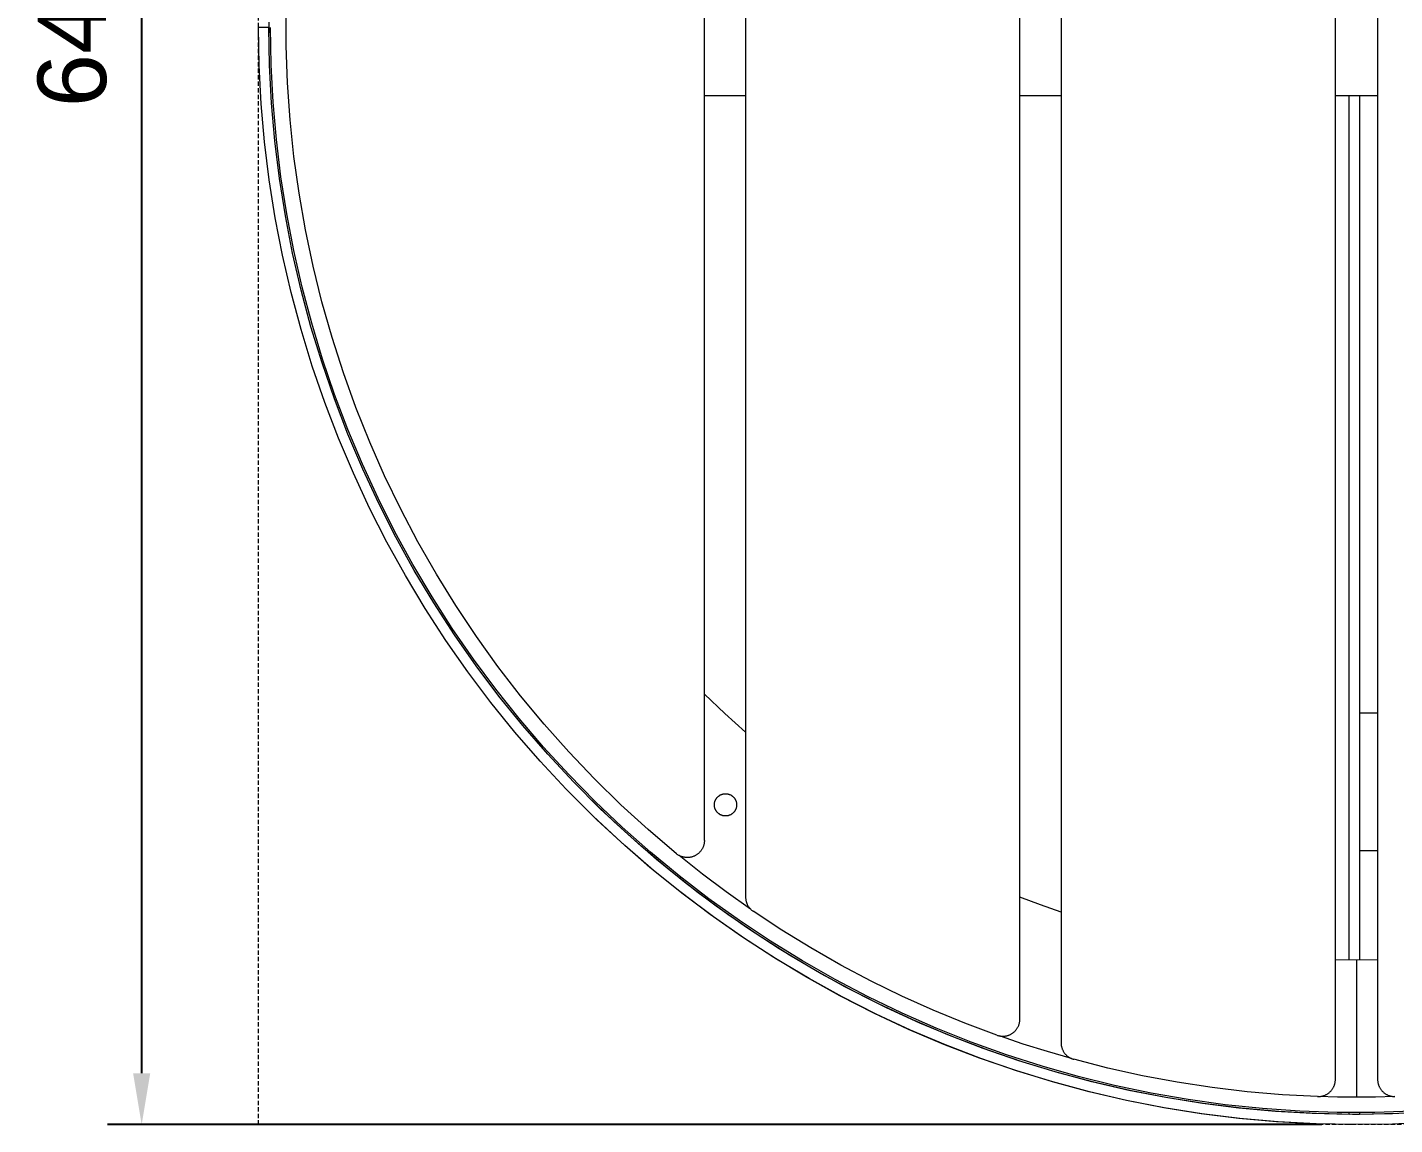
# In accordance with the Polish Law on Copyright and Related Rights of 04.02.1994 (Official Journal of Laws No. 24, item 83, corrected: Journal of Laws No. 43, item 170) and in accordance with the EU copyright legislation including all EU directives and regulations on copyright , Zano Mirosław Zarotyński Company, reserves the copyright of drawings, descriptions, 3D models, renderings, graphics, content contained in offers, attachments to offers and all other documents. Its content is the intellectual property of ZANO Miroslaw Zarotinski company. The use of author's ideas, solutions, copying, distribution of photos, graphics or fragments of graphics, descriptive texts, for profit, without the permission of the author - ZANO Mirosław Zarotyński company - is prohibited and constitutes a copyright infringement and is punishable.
# Model space of a CAD drawing. Header units: millimetres. Extents: x 109 to 2437, y 94 to 1800.
# Drawn here: x 108.9 to 507.6, y 93.9 to 413.9 of the extents above; entities that cross this region are included whole.
import ezdxf

# ---------------------------------------------------------------- set-up
doc = ezdxf.new("R2010")
doc.units = ezdxf.units.MM
doc.linetypes.add('HIDDEN', pattern=[1.905, 1.27, -0.635])
for name, color, linetype, lineweight in [('ZANO_R', 7, 'Continuous', 0), ('ZANO_R_przerywana', 7, 'HIDDEN', 0), ('ZANO_W', 1, 'Continuous', 0)]:
    doc.layers.add(name, color=color, linetype=linetype, lineweight=lineweight)
doc.styles.add('Arial', font='arial.ttf')
doc.styles.get("Standard").update_dxf_attribs({"font": 'ARIALUNI.TTF'})
doc.dimstyles.new('pl i ang', dxfattribs={"dimtxt": 50, "dimasz": 50, "dimexe": 1.25, "dimexo": 0.625, "dimgap": 10, "dimtad": 1, "dimtoh": 1, "dimtxsty": 'Standard', "dimcen": 2.5, "dimclrd": 1, "dimclre": 1, "dimclrt": 1, "dimadec": 0, "dimazin": 0, "dimtfac": 1, "dimtmove": 0, "dimatfit": 3, "dimfxl": 1, "dimarcsym": 1})

# ---------------------------------------------------------------- blocks, each defined once
blk = doc.blocks.new('*D397')
at = {"layer": 'ZANO_W', "color": 1, "lineweight": -2}
for p, q in [((486.35, 733.86), (132.24, 733.86)), ((142.24, 718.86), (142.24, 108.86)), ((486.35, 93.86), (132.24, 93.86))]:
    blk.add_line(p, q, dxfattribs=at)
at = {"layer": 'ZANO_W', "color": 1}
for points in [[(144.74, 718.86), (139.74, 718.86), (142.24, 733.86)], [(139.74, 108.86), (144.74, 108.86), (142.24, 93.86)]]:
    blk.add_solid(points, dxfattribs=at)
at = {"layer": 'ZANO_W', "color": 1, "insert": (122.03, 413.86), "char_height": 20, "attachment_point": 5, "rotation": 90, "style": 'Arial'}
blk.add_mtext('{\\fArial|b0|i0|c238|p34;640}', dxfattribs=at)

msp = doc.modelspace()

# ---------------------------------------------------------------- linework, layer by layer
at = {"layer": 'ZANO_R'}
for p, q in [((490.35, 107.05), (490.35, 720.66)), ((502.66, 720.66), (502.66, 107.05)), ((410.35, 709.97), (410.35, 117.73)), ((398.35, 124.65), (398.35, 703.06)), ((318.35, 667.47), (318.35, 160.24)), ((306.35, 176.74), (306.35, 650.97)), ((184.4, 408.45), (184.4, 419.25)), ((179.35, 415.36), (179.35, 412.36)), ((176.54, 402.69), (176.35, 413.85)), ((179.35, 413.85), (176.35, 413.85)), ((179.54, 402.8), (179.35, 413.85)), ((179.85, 412.36), (179.35, 412.36)), ((180.04, 402.93), (179.85, 413.85)), ((184.77, 397.66), (184.4, 408.45)), ((180.12, 391.76), (179.54, 402.8)), ((180.6, 392.02), (180.04, 402.93)), ((177.13, 391.55), (176.54, 402.69)), ((185.52, 386.89), (184.77, 397.66)), ((178.1, 380.43), (177.13, 391.55)), ((181.08, 380.74), (180.12, 391.76)), ((181.55, 381.13), (180.6, 392.02)), ((318.35, 393.85), (306.35, 393.85)), ((410.35, 393.85), (398.35, 393.85)), ((502.66, 393.85), (490.35, 393.85)), ((494.35, 141.86), (494.35, 393.85)), ((497.35, 393.85), (497.35, 141.85)), ((186.64, 376.15), (185.52, 386.89)), ((179.46, 369.35), (178.1, 380.43)), ((182.43, 369.77), (181.08, 380.74)), ((182.86, 370.29), (181.55, 381.13)), ((188.13, 365.46), (186.64, 376.15)), ((181.2, 358.33), (179.46, 369.35)), ((184.16, 358.85), (182.43, 369.77)), ((184.55, 359.49), (182.86, 370.29)), ((189.99, 354.82), (188.13, 365.46)), ((186.62, 348.76), (184.55, 359.49)), ((183.33, 347.38), (181.2, 358.33)), ((186.27, 348), (184.16, 358.85)), ((192.21, 344.25), (189.99, 354.82)), ((185.84, 336.5), (183.33, 347.38)), ((188.75, 337.23), (186.27, 348)), ((189.05, 338.11), (186.62, 348.76)), ((194.8, 333.77), (192.21, 344.25)), ((188.73, 325.72), (185.84, 336.5)), ((191.61, 326.55), (188.75, 337.23)), ((191.84, 327.55), (189.05, 338.11)), ((197.75, 323.38), (194.8, 333.77)), ((195, 317.09), (191.84, 327.55)), ((191.99, 315.05), (188.73, 325.72)), ((194.84, 315.97), (191.61, 326.55)), ((201.06, 313.11), (197.75, 323.38)), ((195.62, 304.49), (191.99, 315.05)), ((198.44, 305.52), (194.84, 315.97)), ((198.52, 306.74), (195, 317.09)), ((204.73, 302.95), (201.06, 313.11)), ((199.61, 294.07), (195.62, 304.49)), ((202.39, 295.2), (198.44, 305.52)), ((202.4, 296.53), (198.52, 306.74)), ((208.74, 292.92), (204.73, 302.95)), ((206.71, 285.02), (202.39, 295.2)), ((206.62, 286.45), (202.4, 296.53)), ((203.97, 283.8), (199.61, 294.07)), ((213.09, 283.04), (208.74, 292.92)), ((208.68, 273.68), (203.97, 283.8)), ((211.19, 276.53), (206.62, 286.45)), ((211.38, 275), (206.71, 285.02)), ((217.79, 273.32), (213.09, 283.04)), ((216.1, 266.77), (211.19, 276.53)), ((213.75, 263.74), (208.68, 273.68)), ((216.39, 265.14), (211.38, 275)), ((222.82, 263.77), (217.79, 273.32)), ((219.15, 253.97), (213.75, 263.74)), ((221.35, 257.18), (216.1, 266.77)), ((221.75, 255.47), (216.39, 265.14)), ((228.18, 254.39), (222.82, 263.77)), ((226.92, 247.78), (221.35, 257.18)), ((227.44, 245.99), (221.75, 255.47)), ((224.9, 244.4), (219.15, 253.97)), ((233.86, 245.21), (228.18, 254.39)), ((232.81, 238.58), (226.92, 247.78)), ((230.97, 235.04), (224.9, 244.4)), ((233.46, 236.72), (227.44, 245.99)), ((239.85, 236.23), (233.86, 245.21)), ((239.02, 229.59), (232.81, 238.58)), ((239.79, 227.66), (233.46, 236.72)), ((246.15, 227.46), (239.85, 236.23)), ((237.37, 225.9), (230.97, 235.04)), ((245.53, 220.82), (239.02, 229.59)), ((246.44, 218.83), (239.79, 227.66)), ((252.75, 218.91), (246.15, 227.46)), ((244.08, 216.98), (237.37, 225.9)), ((252.34, 212.28), (245.53, 220.82)), ((312.27, 213.75), (306.35, 219.36)), ((251.1, 208.3), (244.08, 216.98)), ((253.4, 210.23), (246.44, 218.83)), ((259.64, 210.6), (252.75, 218.91)), ((259.45, 203.97), (252.34, 212.28)), ((318.35, 208.32), (312.27, 213.75)), ((502.66, 213.85), (497.35, 213.85)), ((258.41, 199.88), (251.1, 208.3)), ((260.64, 201.88), (253.4, 210.23)), ((266.82, 202.53), (259.64, 210.6)), ((266.83, 195.92), (259.45, 203.97)), ((266.02, 191.71), (258.41, 199.88)), ((268.18, 193.79), (260.64, 201.88)), ((274.27, 194.71), (266.82, 202.53)), ((274.49, 188.13), (266.83, 195.92)), ((273.9, 183.81), (266.02, 191.71)), ((275.99, 185.97), (268.18, 193.79)), ((281.98, 187.16), (274.27, 194.71)), ((275.02, 182.74), (267.17, 190.53)), ((279.92, 182.24), (272.2, 189.7)), ((282.41, 180.61), (274.49, 188.13)), ((309.26, 187.4), (309.28, 187.51)), ((309.28, 187.51), (309.29, 187.62)), ((309.29, 187.62), (309.31, 187.73)), ((309.31, 187.73), (309.33, 187.84)), ((309.33, 187.84), (309.36, 187.95)), ((309.36, 187.95), (309.39, 188.06)), ((309.39, 188.06), (309.43, 188.17)), ((309.43, 188.17), (309.46, 188.27)), ((309.46, 188.27), (309.51, 188.38)), ((309.51, 188.38), (309.55, 188.48)), ((309.55, 188.48), (309.6, 188.58)), ((309.6, 188.58), (309.65, 188.68)), ((309.65, 188.68), (309.71, 188.78)), ((309.71, 188.78), (309.77, 188.87)), ((309.77, 188.87), (309.83, 188.97)), ((309.83, 188.97), (309.89, 189.06)), ((309.89, 189.06), (309.96, 189.15)), ((309.96, 189.15), (310.03, 189.23)), ((310.03, 189.23), (310.11, 189.32)), ((310.11, 189.32), (310.18, 189.4)), ((310.18, 189.4), (310.26, 189.48)), ((310.26, 189.48), (310.35, 189.55)), ((310.35, 189.55), (310.43, 189.62)), ((310.43, 189.62), (310.52, 189.69)), ((310.52, 189.69), (310.61, 189.76)), ((310.61, 189.76), (310.7, 189.83)), ((310.7, 189.83), (310.8, 189.89)), ((310.8, 189.89), (310.89, 189.94)), ((310.89, 189.94), (310.99, 190)), ((310.99, 190), (311.09, 190.05)), ((311.09, 190.05), (311.19, 190.09)), ((311.19, 190.09), (311.3, 190.14)), ((311.3, 190.14), (311.4, 190.18)), ((311.4, 190.18), (311.51, 190.21)), ((311.51, 190.21), (311.62, 190.25)), ((311.62, 190.25), (311.73, 190.27)), ((311.73, 190.27), (311.83, 190.3)), ((311.83, 190.3), (311.94, 190.32)), ((311.94, 190.32), (312.06, 190.34)), ((312.06, 190.34), (312.17, 190.35)), ((312.17, 190.35), (312.28, 190.36)), ((312.28, 190.36), (312.39, 190.37)), ((312.39, 190.37), (312.5, 190.37)), ((312.5, 190.37), (312.61, 190.37)), ((312.61, 190.37), (312.73, 190.36)), ((312.73, 190.36), (312.84, 190.35)), ((312.84, 190.35), (312.95, 190.34)), ((312.95, 190.34), (313.06, 190.32)), ((313.06, 190.32), (313.17, 190.3)), ((313.17, 190.3), (313.28, 190.27)), ((313.28, 190.27), (313.39, 190.25)), ((313.39, 190.25), (313.5, 190.21)), ((313.5, 190.21), (313.6, 190.18)), ((313.6, 190.18), (313.71, 190.14)), ((313.71, 190.14), (313.81, 190.09)), ((313.81, 190.09), (313.91, 190.05)), ((313.91, 190.05), (314.01, 190)), ((314.01, 190), (314.11, 189.94)), ((314.11, 189.94), (314.21, 189.89)), ((314.21, 189.89), (314.3, 189.83)), ((314.3, 189.83), (314.39, 189.76)), ((314.39, 189.76), (314.48, 189.69)), ((314.48, 189.69), (314.57, 189.62)), ((314.57, 189.62), (314.66, 189.55)), ((314.66, 189.55), (314.74, 189.48)), ((314.74, 189.48), (314.82, 189.4)), ((314.82, 189.4), (314.9, 189.32)), ((314.9, 189.32), (314.97, 189.23)), ((314.97, 189.23), (315.04, 189.15)), ((315.04, 189.15), (315.11, 189.06)), ((315.11, 189.06), (315.18, 188.97)), ((315.18, 188.97), (315.24, 188.87)), ((315.24, 188.87), (315.3, 188.78)), ((315.3, 188.78), (315.35, 188.68)), ((315.35, 188.68), (315.41, 188.58)), ((315.41, 188.58), (315.45, 188.48)), ((315.45, 188.48), (315.5, 188.38)), ((315.5, 188.38), (315.54, 188.27)), ((315.54, 188.27), (315.58, 188.17)), ((315.58, 188.17), (315.61, 188.06)), ((315.61, 188.06), (315.64, 187.95)), ((315.64, 187.95), (315.67, 187.84)), ((315.67, 187.84), (315.69, 187.73)), ((315.69, 187.73), (315.71, 187.62)), ((315.71, 187.62), (315.73, 187.51)), ((315.73, 187.51), (315.74, 187.4)), ((282.06, 176.2), (273.9, 183.81)), ((284.07, 178.42), (275.99, 185.97)), ((289.95, 179.88), (281.98, 187.16)), ((309.25, 187.18), (309.26, 187.29)), ((309.25, 187.06), (309.25, 187.18)), ((309.26, 186.95), (309.25, 187.06)), ((309.26, 187.29), (309.26, 187.4)), ((309.26, 186.84), (309.26, 186.95)), ((309.28, 186.73), (309.26, 186.84)), ((309.29, 186.62), (309.28, 186.73)), ((309.31, 186.51), (309.29, 186.62)), ((309.33, 186.4), (309.31, 186.51)), ((309.36, 186.29), (309.33, 186.4)), ((309.39, 186.18), (309.36, 186.29)), ((309.43, 186.07), (309.39, 186.18)), ((309.46, 185.97), (309.43, 186.07)), ((309.51, 185.86), (309.46, 185.97)), ((309.55, 185.76), (309.51, 185.86)), ((309.6, 185.66), (309.55, 185.76)), ((309.65, 185.56), (309.6, 185.66)), ((309.71, 185.46), (309.65, 185.56)), ((309.77, 185.37), (309.71, 185.46)), ((309.83, 185.27), (309.77, 185.37)), ((309.89, 185.18), (309.83, 185.27)), ((309.96, 185.09), (309.89, 185.18)), ((310.03, 185.01), (309.96, 185.09)), ((310.11, 184.92), (310.03, 185.01)), ((310.18, 184.84), (310.11, 184.92)), ((310.26, 184.76), (310.18, 184.84)), ((310.35, 184.69), (310.26, 184.76)), ((310.43, 184.61), (310.35, 184.69)), ((310.52, 184.54), (310.43, 184.61)), ((310.61, 184.48), (310.52, 184.54)), ((310.7, 184.41), (310.61, 184.48)), ((310.8, 184.35), (310.7, 184.41)), ((310.89, 184.3), (310.8, 184.35)), ((310.99, 184.24), (310.89, 184.3)), ((311.09, 184.19), (310.99, 184.24)), ((311.19, 184.14), (311.09, 184.19)), ((311.3, 184.1), (311.19, 184.14)), ((311.4, 184.06), (311.3, 184.1)), ((311.51, 184.02), (311.4, 184.06)), ((311.62, 183.99), (311.51, 184.02)), ((311.73, 183.96), (311.62, 183.99)), ((311.83, 183.94), (311.73, 183.96)), ((311.94, 183.92), (311.83, 183.94)), ((312.06, 183.9), (311.94, 183.92)), ((312.17, 183.89), (312.06, 183.9)), ((312.28, 183.88), (312.17, 183.89)), ((312.39, 183.87), (312.28, 183.88)), ((312.5, 183.87), (312.39, 183.87)), ((312.61, 183.87), (312.5, 183.87)), ((312.73, 183.88), (312.61, 183.87)), ((312.84, 183.89), (312.73, 183.88)), ((312.95, 183.9), (312.84, 183.89)), ((313.06, 183.92), (312.95, 183.9)), ((313.17, 183.94), (313.06, 183.92)), ((313.28, 183.96), (313.17, 183.94)), ((313.39, 183.99), (313.28, 183.96)), ((313.5, 184.02), (313.39, 183.99)), ((313.6, 184.06), (313.5, 184.02)), ((313.71, 184.1), (313.6, 184.06)), ((313.81, 184.14), (313.71, 184.1)), ((313.91, 184.19), (313.81, 184.14)), ((314.01, 184.24), (313.91, 184.19)), ((314.11, 184.3), (314.01, 184.24)), ((314.21, 184.35), (314.11, 184.3)), ((314.3, 184.41), (314.21, 184.35)), ((314.39, 184.48), (314.3, 184.41)), ((314.48, 184.54), (314.39, 184.48)), ((314.57, 184.61), (314.48, 184.54)), ((314.66, 184.69), (314.57, 184.61)), ((314.74, 184.76), (314.66, 184.69)), ((314.82, 184.84), (314.74, 184.76)), ((314.9, 184.92), (314.82, 184.84)), ((314.97, 185.01), (314.9, 184.92)), ((315.04, 185.09), (314.97, 185.01)), ((315.11, 185.18), (315.04, 185.09)), ((315.18, 185.27), (315.11, 185.18)), ((315.24, 185.37), (315.18, 185.27)), ((315.3, 185.46), (315.24, 185.37)), ((315.35, 185.56), (315.3, 185.46)), ((315.41, 185.66), (315.35, 185.56)), ((315.45, 185.76), (315.41, 185.66)), ((315.5, 185.86), (315.45, 185.76)), ((315.54, 185.97), (315.5, 185.86)), ((315.58, 186.07), (315.54, 185.97)), ((315.61, 186.18), (315.58, 186.07)), ((315.64, 186.29), (315.61, 186.18)), ((315.67, 186.4), (315.64, 186.29)), ((315.69, 186.51), (315.67, 186.4)), ((315.71, 186.62), (315.69, 186.51)), ((315.73, 186.73), (315.71, 186.62)), ((315.74, 186.84), (315.73, 186.73)), ((315.74, 187.4), (315.75, 187.29)), ((315.75, 186.95), (315.74, 186.84)), ((315.75, 187.29), (315.75, 187.18)), ((315.75, 187.18), (315.75, 187.06)), ((315.75, 187.06), (315.75, 186.95)), ((283.14, 175.23), (275.02, 182.74)), ((287.89, 175.04), (279.92, 182.24)), ((290.59, 173.36), (282.41, 180.61)), ((298.17, 172.87), (289.95, 179.88)), ((290.48, 168.87), (282.06, 176.2)), ((292.41, 171.16), (284.07, 178.42)), ((306.2, 175.53), (306.16, 175.36)), ((306.24, 175.7), (306.2, 175.53)), ((306.27, 175.87), (306.24, 175.7)), ((306.3, 176.04), (306.27, 175.87)), ((306.32, 176.22), (306.3, 176.04)), ((306.34, 176.39), (306.32, 176.22)), ((306.35, 176.56), (306.34, 176.39)), ((306.35, 176.74), (306.35, 176.56)), ((291.52, 168), (283.14, 175.23)), ((296.09, 168.12), (287.89, 175.04)), ((299.02, 166.4), (290.59, 173.36)), ((298.31, 172.77), (298.17, 172.87)), ((298.45, 172.66), (298.31, 172.77)), ((298.59, 172.56), (298.45, 172.66)), ((298.74, 172.47), (298.59, 172.56)), ((298.89, 172.38), (298.74, 172.47)), ((299.04, 172.3), (298.89, 172.38)), ((305.79, 166.93), (299, 172.32)), ((299.2, 172.22), (299.04, 172.3)), ((299.36, 172.15), (299.2, 172.22)), ((299.52, 172.08), (299.36, 172.15)), ((299.68, 172.02), (299.52, 172.08)), ((299.84, 171.97), (299.68, 172.02)), ((300.01, 171.92), (299.84, 171.97)), ((300.18, 171.88), (300.01, 171.92)), ((300.35, 171.84), (300.18, 171.88)), ((300.52, 171.81), (300.35, 171.84)), ((300.69, 171.78), (300.52, 171.81)), ((300.86, 171.76), (300.69, 171.78)), ((301.04, 171.75), (300.86, 171.76)), ((301.21, 171.74), (301.04, 171.75)), ((301.38, 171.74), (301.21, 171.74)), ((301.56, 171.74), (301.38, 171.74)), ((301.73, 171.75), (301.56, 171.74)), ((301.9, 171.77), (301.73, 171.75)), ((302.08, 171.79), (301.9, 171.77)), ((302.25, 171.82), (302.08, 171.79)), ((302.42, 171.85), (302.25, 171.82)), ((302.59, 171.89), (302.42, 171.85)), ((302.75, 171.94), (302.59, 171.89)), ((302.92, 171.99), (302.75, 171.94)), ((303.08, 172.05), (302.92, 171.99)), ((303.25, 172.11), (303.08, 172.05)), ((303.41, 172.18), (303.25, 172.11)), ((303.56, 172.25), (303.41, 172.18)), ((303.72, 172.33), (303.56, 172.25)), ((303.87, 172.42), (303.72, 172.33)), ((304.02, 172.51), (303.87, 172.42)), ((304.16, 172.6), (304.02, 172.51)), ((304.31, 172.7), (304.16, 172.6)), ((304.44, 172.81), (304.31, 172.7)), ((304.58, 172.92), (304.44, 172.81)), ((304.71, 173.03), (304.58, 172.92)), ((304.84, 173.15), (304.71, 173.03)), ((304.96, 173.28), (304.84, 173.15)), ((305.08, 173.4), (304.96, 173.28)), ((305.19, 173.53), (305.08, 173.4)), ((305.3, 173.67), (305.19, 173.53)), ((305.4, 173.81), (305.3, 173.67)), ((305.5, 173.95), (305.4, 173.81)), ((305.6, 174.1), (305.5, 173.95)), ((305.69, 174.25), (305.6, 174.1)), ((305.77, 174.4), (305.69, 174.25)), ((305.85, 174.55), (305.77, 174.4)), ((305.92, 174.71), (305.85, 174.55)), ((305.99, 174.87), (305.92, 174.71)), ((306.05, 175.03), (305.99, 174.87)), ((306.11, 175.2), (306.05, 175.03)), ((306.16, 175.36), (306.11, 175.2)), ((497.35, 173.85), (502.66, 173.85)), ((299.15, 161.84), (290.48, 168.87)), ((300.13, 161.07), (291.52, 168)), ((301, 164.2), (292.41, 171.16)), ((304.53, 161.48), (296.09, 168.12)), ((307.67, 159.74), (299.02, 166.4)), ((309.82, 157.54), (301, 164.2)), ((312.73, 161.72), (305.79, 166.93)), ((308.06, 155.11), (299.15, 161.84)), ((308.99, 154.44), (300.13, 161.07)), ((313.19, 155.12), (304.53, 161.48)), ((316.56, 153.38), (307.67, 159.74)), ((319.81, 156.71), (312.73, 161.72)), ((318.35, 160.24), (318.35, 160.06)), ((318.35, 160.06), (318.36, 159.89)), ((318.36, 159.89), (318.38, 159.72)), ((318.38, 159.72), (318.4, 159.55)), ((318.4, 159.55), (318.42, 159.37)), ((404.32, 157.95), (398.35, 160.18)), ((318.87, 151.19), (309.82, 157.54)), ((318.42, 159.37), (318.46, 159.2)), ((318.46, 159.2), (318.5, 159.04)), ((318.5, 159.04), (318.54, 158.87)), ((318.54, 158.87), (318.59, 158.7)), ((318.59, 158.7), (318.65, 158.54)), ((318.65, 158.54), (318.71, 158.37)), ((318.71, 158.37), (318.78, 158.22)), ((318.78, 158.22), (318.85, 158.06)), ((318.85, 158.06), (318.93, 157.9)), ((318.93, 157.9), (319.01, 157.75)), ((319.01, 157.75), (319.1, 157.6)), ((319.1, 157.6), (319.2, 157.46)), ((319.8, 156.71), (319.13, 157.17)), ((319.2, 157.46), (319.29, 157.31)), ((319.29, 157.31), (319.4, 157.17)), ((319.4, 157.17), (319.51, 157.04)), ((319.51, 157.04), (319.62, 156.91)), ((319.62, 156.91), (319.74, 156.78)), ((319.74, 156.78), (319.86, 156.66)), ((319.86, 156.66), (319.99, 156.54)), ((319.99, 156.54), (320.12, 156.42)), ((320.12, 156.42), (320.25, 156.31)), ((320.25, 156.31), (320.39, 156.21)), ((320.39, 156.21), (320.53, 156.11)), ((328.88, 150.6), (320.53, 156.11)), ((410.35, 155.86), (404.32, 157.95)), ((317.19, 148.71), (308.06, 155.11)), ((318.07, 148.12), (308.99, 154.44)), ((322.06, 149.07), (313.19, 155.12)), ((325.65, 147.33), (316.56, 153.38)), ((326.55, 142.62), (317.19, 148.71)), ((327.36, 142.12), (318.07, 148.12)), ((328.14, 145.16), (318.87, 151.19)), ((331.12, 143.32), (322.06, 149.07)), ((337.41, 145.37), (328.88, 150.6)), ((334.96, 141.59), (325.65, 147.33)), ((337.61, 139.46), (328.14, 145.16)), ((346.1, 140.41), (337.41, 145.37)), ((336.11, 136.86), (326.55, 142.62)), ((336.85, 136.44), (327.36, 142.12)), ((340.38, 137.88), (331.12, 143.32)), ((344.45, 136.19), (334.96, 141.59)), ((354.94, 135.74), (346.1, 140.41)), ((496.5, 141.85), (490.35, 141.92)), ((502.66, 141.92), (496.5, 141.85)), ((496.5, 141.85), (496.5, 101.85)), ((345.86, 131.44), (336.11, 136.86)), ((346.53, 131.09), (336.85, 136.44)), ((347.27, 134.09), (337.61, 139.46)), ((349.82, 132.75), (340.38, 137.88)), ((354.12, 131.11), (344.45, 136.19)), ((363.93, 131.35), (354.94, 135.74)), ((357.12, 129.06), (347.27, 134.09)), ((359.42, 127.95), (349.82, 132.75)), ((355.8, 126.37), (345.86, 131.44)), ((356.39, 126.08), (346.53, 131.09)), ((363.97, 126.37), (354.12, 131.11)), ((367.14, 124.38), (357.12, 129.06)), ((369.18, 123.48), (359.42, 127.95)), ((373.05, 127.25), (363.93, 131.35)), ((365.91, 121.64), (355.8, 126.37)), ((366.42, 121.42), (356.39, 126.08)), ((373.97, 121.97), (363.97, 126.37)), ((377.31, 120.05), (367.14, 124.38)), ((382.3, 123.44), (373.05, 127.25)), ((398.2, 123.44), (398.24, 123.61)), ((398.24, 123.61), (398.27, 123.78)), ((398.27, 123.78), (398.3, 123.95)), ((398.3, 123.95), (398.32, 124.13)), ((398.32, 124.13), (398.34, 124.3)), ((398.34, 124.3), (398.35, 124.47)), ((398.35, 124.47), (398.35, 124.65)), ((376.18, 117.27), (365.91, 121.64)), ((376.61, 117.1), (366.42, 121.42)), ((379.09, 119.34), (369.18, 123.48)), ((384.12, 117.92), (373.97, 121.97)), ((387.63, 116.08), (377.31, 120.05)), ((391.67, 119.94), (382.3, 123.44)), ((391.67, 119.94), (391.84, 119.88)), ((391.84, 119.88), (392, 119.83)), ((392, 119.83), (392.17, 119.79)), ((392.17, 119.79), (392.34, 119.75)), ((392.34, 119.75), (392.51, 119.72)), ((399.33, 117.37), (392.37, 119.74)), ((392.51, 119.72), (392.68, 119.69)), ((392.68, 119.69), (392.86, 119.67)), ((392.86, 119.67), (393.03, 119.66)), ((393.03, 119.66), (393.2, 119.65)), ((393.2, 119.65), (393.38, 119.65)), ((393.38, 119.65), (393.55, 119.65)), ((393.55, 119.65), (393.73, 119.66)), ((393.73, 119.66), (393.9, 119.68)), ((393.9, 119.68), (394.07, 119.7)), ((394.07, 119.7), (394.24, 119.73)), ((394.24, 119.73), (394.41, 119.76)), ((394.41, 119.76), (394.58, 119.8)), ((394.58, 119.8), (394.75, 119.85)), ((394.75, 119.85), (394.92, 119.9)), ((394.92, 119.9), (395.08, 119.96)), ((395.08, 119.96), (395.24, 120.02)), ((395.24, 120.02), (395.4, 120.09)), ((395.4, 120.09), (395.56, 120.16)), ((395.56, 120.16), (395.71, 120.24)), ((395.71, 120.24), (395.87, 120.33)), ((395.87, 120.33), (396.01, 120.42)), ((396.01, 120.42), (396.16, 120.51)), ((396.16, 120.51), (396.3, 120.61)), ((396.3, 120.61), (396.44, 120.72)), ((396.44, 120.72), (396.58, 120.83)), ((396.58, 120.83), (396.71, 120.94)), ((396.71, 120.94), (396.83, 121.06)), ((396.83, 121.06), (396.96, 121.18)), ((396.96, 121.18), (397.07, 121.31)), ((397.07, 121.31), (397.19, 121.44)), ((397.19, 121.44), (397.3, 121.58)), ((397.3, 121.58), (397.4, 121.72)), ((397.4, 121.72), (397.5, 121.86)), ((397.5, 121.86), (397.6, 122.01)), ((397.6, 122.01), (397.68, 122.15)), ((397.68, 122.15), (397.77, 122.31)), ((397.77, 122.31), (397.85, 122.46)), ((397.85, 122.46), (397.92, 122.62)), ((397.92, 122.62), (397.99, 122.78)), ((397.99, 122.78), (398.05, 122.94)), ((398.05, 122.94), (398.11, 123.11)), ((398.11, 123.11), (398.16, 123.27)), ((398.16, 123.27), (398.2, 123.44)), ((386.6, 113.26), (376.18, 117.27)), ((386.93, 113.14), (376.61, 117.1)), ((389.13, 115.54), (379.09, 119.34)), ((394.4, 114.22), (384.12, 117.92)), ((398.08, 112.47), (387.63, 116.08)), ((406.35, 115.16), (399.33, 117.37)), ((410.35, 117.73), (410.35, 117.56)), ((410.35, 117.56), (410.36, 117.39)), ((410.36, 117.39), (410.38, 117.22)), ((410.38, 117.22), (410.4, 117.05)), ((410.4, 117.05), (410.42, 116.88)), ((410.42, 116.88), (410.46, 116.71)), ((410.46, 116.71), (410.49, 116.54)), ((410.49, 116.54), (410.54, 116.38)), ((410.54, 116.38), (410.59, 116.21)), ((410.59, 116.21), (410.64, 116.05)), ((410.64, 116.05), (410.7, 115.89)), ((410.7, 115.89), (410.77, 115.73)), ((410.77, 115.73), (410.84, 115.57)), ((397.15, 109.62), (386.6, 113.26)), ((397.39, 109.54), (386.93, 113.14)), ((399.29, 112.08), (389.13, 115.54)), ((404.8, 110.88), (394.4, 114.22)), ((408.64, 109.23), (398.08, 112.47)), ((409.57, 108.96), (399.29, 112.08)), ((413.42, 113.12), (406.35, 115.16)), ((410.84, 115.57), (410.92, 115.42)), ((410.92, 115.42), (411, 115.27)), ((411, 115.27), (411.08, 115.12)), ((411.08, 115.12), (411.18, 114.98)), ((411.18, 114.98), (411.27, 114.84)), ((411.27, 114.84), (411.37, 114.7)), ((411.37, 114.7), (411.48, 114.56)), ((411.48, 114.56), (411.59, 114.43)), ((411.59, 114.43), (411.71, 114.3)), ((411.71, 114.3), (411.83, 114.18)), ((411.83, 114.18), (411.95, 114.06)), ((411.95, 114.06), (412.08, 113.95)), ((412.08, 113.95), (412.21, 113.84)), ((412.21, 113.84), (412.35, 113.73)), ((412.35, 113.73), (412.48, 113.63)), ((412.48, 113.63), (412.63, 113.54)), ((412.63, 113.54), (412.77, 113.45)), ((412.77, 113.45), (412.92, 113.36)), ((412.92, 113.36), (413.07, 113.28)), ((413.07, 113.28), (413.23, 113.2)), ((413.23, 113.2), (413.38, 113.13)), ((413.38, 113.13), (413.54, 113.07)), ((413.54, 113.07), (413.7, 113.01)), ((413.7, 113.01), (413.87, 112.96)), ((413.87, 112.96), (414.03, 112.91)), ((424.01, 110.35), (414.03, 112.91)), ((407.81, 106.34), (397.15, 109.62)), ((407.97, 106.3), (397.39, 109.54)), ((415.31, 107.9), (404.8, 110.88)), ((419.32, 106.35), (408.64, 109.23)), ((419.95, 106.2), (409.57, 108.96)), ((425.92, 105.29), (415.31, 107.9)), ((434.07, 108.13), (424.01, 110.35)), ((444.2, 106.24), (434.07, 108.13)), ((418.59, 103.44), (407.81, 106.34)), ((418.65, 103.43), (407.97, 106.3)), ((430.09, 103.85), (419.32, 106.35)), ((430.41, 103.79), (419.95, 106.2)), ((436.61, 103.04), (425.92, 105.29)), ((440.94, 101.73), (430.09, 103.85)), ((440.95, 101.73), (430.41, 103.79)), ((454.39, 104.69), (444.2, 106.24)), ((464.62, 103.47), (454.39, 104.69)), ((489, 103.63), (489.12, 103.76)), ((489.12, 103.76), (489.23, 103.89)), ((489.23, 103.89), (489.33, 104.03)), ((489.33, 104.03), (489.43, 104.16)), ((489.43, 104.16), (489.53, 104.3)), ((489.53, 104.3), (489.62, 104.45)), ((489.62, 104.45), (489.71, 104.6)), ((489.71, 104.6), (489.79, 104.75)), ((489.79, 104.75), (489.86, 104.9)), ((489.86, 104.9), (489.93, 105.06)), ((489.93, 105.06), (490, 105.21)), ((490, 105.21), (490.06, 105.37)), ((490.06, 105.37), (490.11, 105.54)), ((490.11, 105.54), (490.16, 105.7)), ((490.16, 105.7), (490.21, 105.86)), ((490.21, 105.86), (490.24, 106.03)), ((490.24, 106.03), (490.28, 106.2)), ((490.28, 106.2), (490.3, 106.37)), ((490.3, 106.37), (490.32, 106.54)), ((490.32, 106.54), (490.34, 106.71)), ((490.34, 106.71), (490.35, 106.88)), ((490.35, 106.88), (490.35, 107.05)), ((502.66, 107.05), (502.66, 106.88)), ((502.66, 106.88), (502.67, 106.71)), ((502.67, 106.71), (502.68, 106.54)), ((502.68, 106.54), (502.7, 106.37)), ((502.7, 106.37), (502.73, 106.2)), ((502.73, 106.2), (502.76, 106.03)), ((502.76, 106.03), (502.8, 105.86)), ((502.8, 105.86), (502.84, 105.7)), ((502.84, 105.7), (502.89, 105.54)), ((502.89, 105.54), (502.95, 105.37)), ((502.95, 105.37), (503.01, 105.21)), ((503.01, 105.21), (503.07, 105.06)), ((503.07, 105.06), (503.14, 104.9)), ((503.14, 104.9), (503.22, 104.75)), ((503.22, 104.75), (503.3, 104.6)), ((503.3, 104.6), (503.39, 104.45)), ((503.39, 104.45), (503.48, 104.3)), ((503.48, 104.3), (503.57, 104.16)), ((503.57, 104.16), (503.67, 104.03)), ((503.67, 104.03), (503.78, 103.89)), ((503.78, 103.89), (503.89, 103.76)), ((503.89, 103.76), (504, 103.63)), ((429.46, 100.92), (418.59, 103.44)), ((429.43, 100.93), (418.65, 103.43)), ((440.28, 98.8), (429.43, 100.93)), ((440.42, 98.78), (429.46, 100.92)), ((447.38, 101.16), (436.61, 103.04)), ((451.86, 99.99), (440.94, 101.73)), ((451.55, 100.03), (440.95, 101.73)), ((458.2, 99.66), (447.38, 101.16)), ((462.21, 98.7), (451.55, 100.03)), ((462.83, 98.63), (451.86, 99.99)), ((474.88, 102.59), (464.62, 103.47)), ((485.17, 102.05), (474.88, 102.59)), ((485.17, 102.05), (485.34, 102.05)), ((485.34, 102.05), (485.51, 102.05)), ((490.95, 101.9), (485.4, 102.05)), ((485.51, 102.05), (485.68, 102.06)), ((485.68, 102.06), (485.85, 102.07)), ((485.85, 102.07), (486.02, 102.1)), ((486.02, 102.1), (486.19, 102.12)), ((486.19, 102.12), (486.36, 102.15)), ((486.36, 102.15), (486.53, 102.19)), ((486.53, 102.19), (486.69, 102.23)), ((486.69, 102.23), (486.86, 102.28)), ((486.86, 102.28), (487.02, 102.34)), ((487.02, 102.34), (487.18, 102.4)), ((487.18, 102.4), (487.34, 102.46)), ((487.34, 102.46), (487.49, 102.53)), ((487.49, 102.53), (487.64, 102.61)), ((487.64, 102.61), (487.8, 102.69)), ((487.8, 102.69), (487.94, 102.77)), ((487.94, 102.77), (488.09, 102.87)), ((488.09, 102.87), (488.23, 102.96)), ((488.23, 102.96), (488.37, 103.06)), ((488.37, 103.06), (488.5, 103.17)), ((488.5, 103.17), (488.63, 103.28)), ((488.63, 103.28), (488.76, 103.39)), ((488.76, 103.39), (488.88, 103.51)), ((488.88, 103.51), (489, 103.63)), ((496.5, 101.85), (490.95, 101.9)), ((502.05, 101.9), (496.5, 101.85)), ((507.6, 102.05), (502.05, 101.9)), ((504, 103.63), (504.12, 103.51)), ((504.12, 103.51), (504.25, 103.39)), ((504.25, 103.39), (504.37, 103.28)), ((504.37, 103.28), (504.5, 103.17)), ((504.5, 103.17), (504.64, 103.06)), ((504.64, 103.06), (504.78, 102.96)), ((504.78, 102.96), (504.92, 102.87)), ((504.92, 102.87), (505.06, 102.77)), ((505.06, 102.77), (505.21, 102.69)), ((505.21, 102.69), (505.36, 102.61)), ((505.36, 102.61), (505.51, 102.53)), ((505.51, 102.53), (505.67, 102.46)), ((505.67, 102.46), (505.83, 102.4)), ((505.83, 102.4), (505.99, 102.34)), ((505.99, 102.34), (506.15, 102.28)), ((506.15, 102.28), (506.31, 102.23)), ((506.31, 102.23), (506.48, 102.19)), ((506.48, 102.19), (506.65, 102.15)), ((506.65, 102.15), (506.81, 102.12)), ((506.81, 102.12), (506.98, 102.1)), ((506.98, 102.1), (507.15, 102.07)), ((507.15, 102.07), (507.32, 102.06)), ((507.32, 102.06), (507.49, 102.05)), ((507.49, 102.05), (507.66, 102.05)), ((451.2, 97.05), (440.28, 98.8)), ((451.44, 97.02), (440.42, 98.78)), ((462.18, 95.68), (451.2, 97.05)), ((462.51, 95.65), (451.44, 97.02)), ((469.07, 98.53), (458.2, 99.66)), ((472.9, 97.72), (462.21, 98.7)), ((473.84, 97.65), (462.83, 98.63)), ((479.97, 97.78), (469.07, 98.53)), ((483.62, 97.11), (472.9, 97.72)), ((484.88, 97.06), (473.84, 97.65)), ((490.89, 97.4), (479.97, 97.78)), ((494.35, 96.86), (483.62, 97.11)), ((495.93, 96.85), (484.88, 97.06)), ((501.81, 97.4), (490.89, 97.4)), ((494.35, 96.86), (494.35, 97.36)), ((497.35, 96.86), (495.32, 96.86)), ((496.35, 96.85), (495.32, 96.85)), ((506.99, 97.03), (495.93, 96.85)), ((497.35, 97.35), (497.35, 96.86)), ((508.4, 97.08), (497.35, 96.85)), ((512.73, 97.78), (501.81, 97.4)), ((518.03, 97.59), (506.99, 97.03)), ((473.2, 94.69), (462.18, 95.68)), ((473.63, 94.66), (462.51, 95.65)), ((484.24, 94.08), (473.2, 94.69)), ((484.77, 94.06), (473.63, 94.66)), ((495.3, 93.85), (484.24, 94.08)), ((495.93, 93.85), (484.77, 94.06)), ((495.3, 93.86), (494.35, 93.86)), ((494.35, 93.86), (494.35, 93.86)), ((507.02, 94.03), (495.93, 93.85)), ((507.09, 94.03), (495.93, 93.85)), ((518.1, 94.59), (507.02, 94.03)), ((518.24, 94.6), (507.09, 94.03))]:
    msp.add_line(p, q, dxfattribs=at)
at = {"layer": 'ZANO_R_przerywana'}
for points in [[(176.35, 93.86), (176.35, 733.86)], [(816.35, 93.86), (176.35, 93.86)]]:
    msp.add_lwpolyline(points, dxfattribs=at)

# ---------------------------------------------------------------- dimensions: what is measured, and where the dimension line sits
at = {"layer": 'ZANO_W'}
dim = msp.add_linear_dim(base=(142.24, 93.86), p1=(496.35, 733.86), p2=(496.35, 93.86), angle=90, text='{\\fArial|b0|i0|c238|p34;<>}', dimstyle='pl i ang', override={"dimtxt": 20, "dimasz": 15, "dimexe": 10, "dimexo": 10, "dimtoh": 0, "dimdec": 0, "dimtxsty": 'Arial', "dimtdec": 0, "dimtmove": 1}, dxfattribs=at)
dim.commit()
dim.dimension.update_dxf_attribs({"geometry": '*D397', "text_midpoint": (122.03, 413.86)})

doc.saveas('drawing.dxf')
